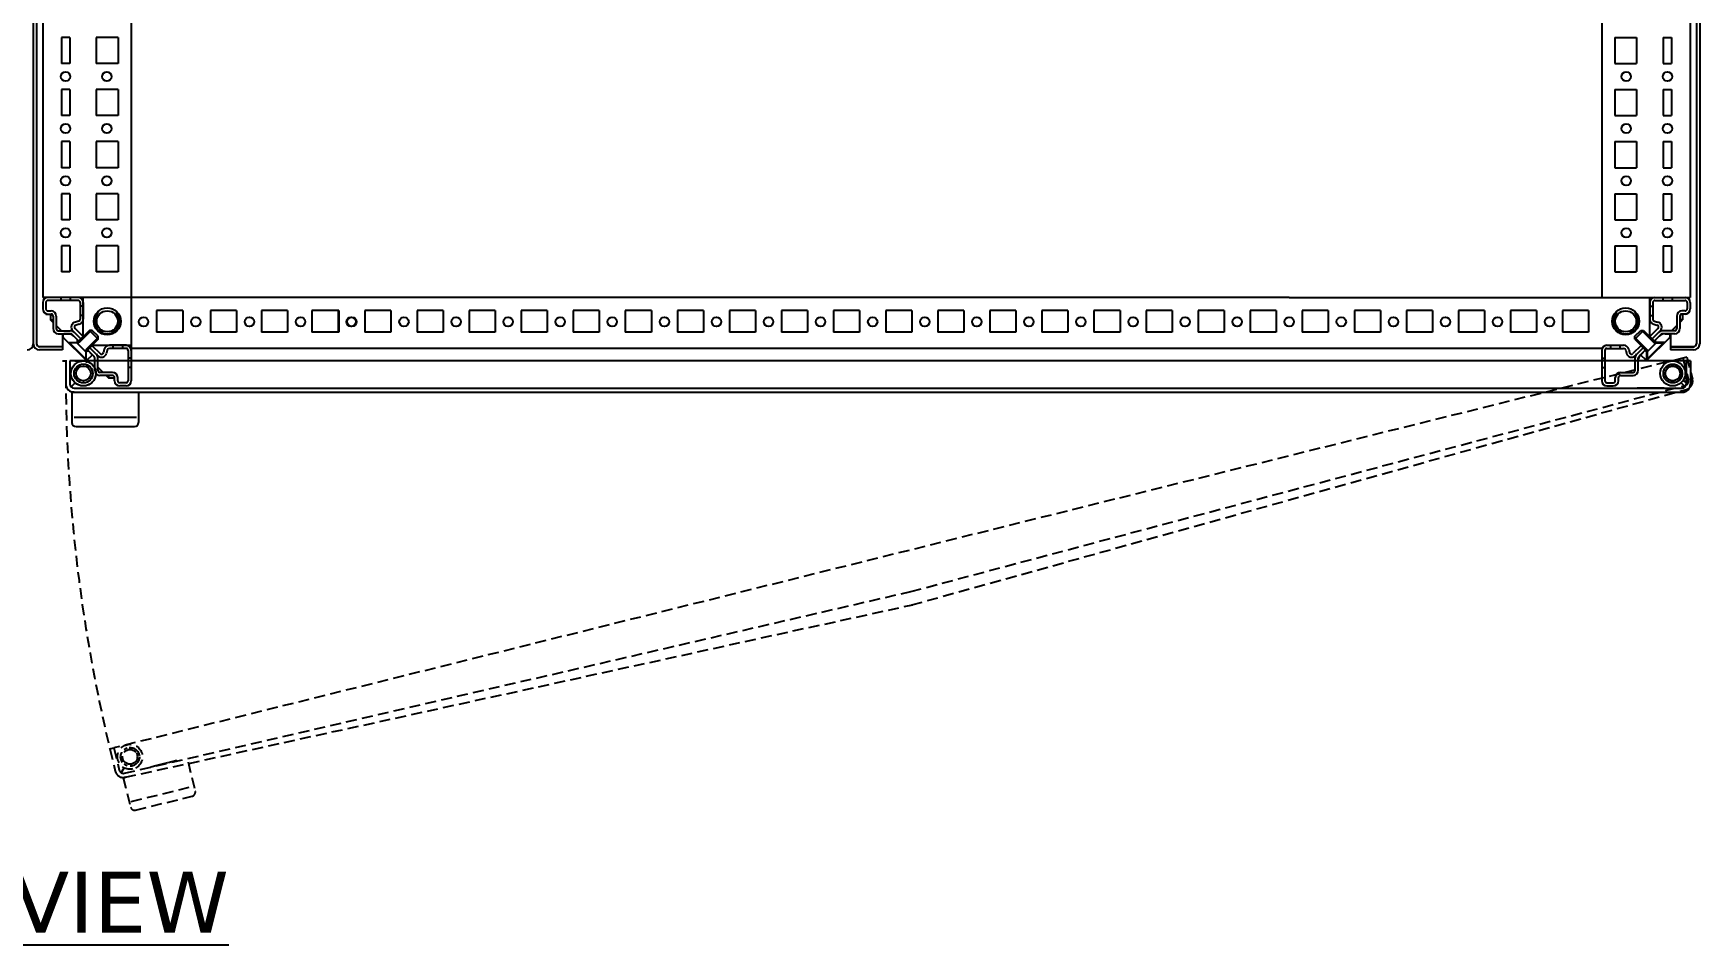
# Model space of a CAD drawing. Header units: inches. Extents: x 100535554 to 201081702, y 63708552 to 127420865.
# Drawn here: x 100540610.7 to 100540802.7, y 63710414.5 to 63710519.5 of the extents above; entities that cross this region are included whole.
import ezdxf

# ---------------------------------------------------------------- set-up
doc = ezdxf.new("R2010")
doc.units = ezdxf.units.IN
doc.header["$MEASUREMENT"] = 0
doc.linetypes.add('HIDDEN', pattern=[0.375, 0.25, -0.125])
doc.styles.add('Verdana$001H0', font='verdana.ttf')

msp = doc.modelspace()

# ---------------------------------------------------------------- linework, layer by layer
for p, q in [((100540610.735, 63710617.161), (100540610.735, 63710483.719)), ((100540610.735, 63710617.161), (100540610.735, 63710483.719)), ((100540611.095, 63710617.161), (100540611.095, 63710483.719)), ((100540802.375, 63710617.161), (100540802.375, 63710483.719)), ((100540802.735, 63710617.161), (100540802.735, 63710483.719)), ((100540611.815, 63710550.381), (100540611.815, 63710489.059)), ((100540622.015, 63710550.381), (100540622.015, 63710489.059)), ((100540791.455, 63710550.381), (100540791.455, 63710489.059)), ((100540801.655, 63710550.381), (100540801.655, 63710489.059)), ((100540613.975, 63710518.999), (100540613.975, 63710515.999)), ((100540614.935, 63710518.999), (100540613.975, 63710518.999)), ((100540614.935, 63710518.999), (100540614.935, 63710515.999)), ((100540617.995, 63710518.999), (100540617.995, 63710515.999)), ((100540620.515, 63710518.999), (100540617.995, 63710518.999)), ((100540620.515, 63710518.999), (100540620.515, 63710515.999)), ((100540792.955, 63710518.999), (100540792.955, 63710515.999)), ((100540792.955, 63710518.999), (100540795.475, 63710518.999)), ((100540795.475, 63710518.999), (100540795.475, 63710515.999)), ((100540798.535, 63710518.999), (100540798.535, 63710515.999)), ((100540798.535, 63710518.999), (100540799.495, 63710518.999)), ((100540799.495, 63710518.999), (100540799.495, 63710515.999)), ((100540614.935, 63710515.999), (100540613.975, 63710515.999)), ((100540620.515, 63710515.999), (100540617.995, 63710515.999)), ((100540792.955, 63710515.999), (100540795.475, 63710515.999)), ((100540798.535, 63710515.999), (100540799.495, 63710515.999)), ((100540613.975, 63710512.999), (100540613.975, 63710509.999)), ((100540614.935, 63710512.999), (100540613.975, 63710512.999)), ((100540614.935, 63710512.999), (100540614.935, 63710509.999)), ((100540617.995, 63710512.999), (100540617.995, 63710509.999)), ((100540620.515, 63710512.999), (100540617.995, 63710512.999)), ((100540620.515, 63710512.999), (100540620.515, 63710509.999)), ((100540792.955, 63710512.999), (100540792.955, 63710509.999)), ((100540792.955, 63710512.999), (100540795.475, 63710512.999)), ((100540795.475, 63710512.999), (100540795.475, 63710509.999)), ((100540798.535, 63710512.999), (100540798.535, 63710509.999)), ((100540798.535, 63710512.999), (100540799.495, 63710512.999)), ((100540799.495, 63710512.999), (100540799.495, 63710509.999)), ((100540614.935, 63710509.999), (100540613.975, 63710509.999)), ((100540620.515, 63710509.999), (100540617.995, 63710509.999)), ((100540792.955, 63710509.999), (100540795.475, 63710509.999)), ((100540798.535, 63710509.999), (100540799.495, 63710509.999)), ((100540613.975, 63710506.999), (100540613.975, 63710503.999)), ((100540614.935, 63710506.999), (100540613.975, 63710506.999)), ((100540614.935, 63710506.999), (100540614.935, 63710503.999)), ((100540617.995, 63710506.999), (100540617.995, 63710503.999)), ((100540620.515, 63710506.999), (100540617.995, 63710506.999)), ((100540620.515, 63710506.999), (100540620.515, 63710503.999)), ((100540792.955, 63710506.999), (100540792.955, 63710503.999)), ((100540792.955, 63710506.999), (100540795.475, 63710506.999)), ((100540795.475, 63710506.999), (100540795.475, 63710503.999)), ((100540798.535, 63710506.999), (100540798.535, 63710503.999)), ((100540798.535, 63710506.999), (100540799.495, 63710506.999)), ((100540799.495, 63710506.999), (100540799.495, 63710503.999)), ((100540614.935, 63710503.999), (100540613.975, 63710503.999)), ((100540620.515, 63710503.999), (100540617.995, 63710503.999)), ((100540792.955, 63710503.999), (100540795.475, 63710503.999)), ((100540798.535, 63710503.999), (100540799.495, 63710503.999)), ((100540613.975, 63710500.999), (100540613.975, 63710497.999)), ((100540614.935, 63710500.999), (100540613.975, 63710500.999)), ((100540614.935, 63710500.999), (100540614.935, 63710497.999)), ((100540620.515, 63710500.999), (100540617.995, 63710500.999)), ((100540617.995, 63710500.999), (100540617.995, 63710497.999)), ((100540620.515, 63710500.999), (100540620.515, 63710497.999)), ((100540792.955, 63710500.999), (100540795.475, 63710500.999)), ((100540792.955, 63710500.999), (100540792.955, 63710497.999)), ((100540795.475, 63710500.999), (100540795.475, 63710497.999)), ((100540798.535, 63710500.999), (100540798.535, 63710497.999)), ((100540798.535, 63710500.999), (100540799.495, 63710500.999)), ((100540799.495, 63710500.999), (100540799.495, 63710497.999)), ((100540614.935, 63710497.999), (100540613.975, 63710497.999)), ((100540620.515, 63710497.999), (100540617.995, 63710497.999)), ((100540792.955, 63710497.999), (100540795.475, 63710497.999)), ((100540798.535, 63710497.999), (100540799.495, 63710497.999)), ((100540613.975, 63710494.999), (100540613.975, 63710491.999)), ((100540614.935, 63710494.999), (100540613.975, 63710494.999)), ((100540614.935, 63710494.999), (100540614.935, 63710491.999)), ((100540617.995, 63710494.999), (100540617.995, 63710491.999)), ((100540620.515, 63710494.999), (100540617.995, 63710494.999)), ((100540620.515, 63710494.999), (100540620.515, 63710491.999)), ((100540792.955, 63710494.999), (100540792.955, 63710491.999)), ((100540792.955, 63710494.999), (100540795.475, 63710494.999)), ((100540795.475, 63710494.999), (100540795.475, 63710491.999)), ((100540798.535, 63710494.999), (100540798.535, 63710491.999)), ((100540798.535, 63710494.999), (100540799.495, 63710494.999)), ((100540799.495, 63710494.999), (100540799.495, 63710491.999)), ((100540614.935, 63710491.999), (100540613.975, 63710491.999)), ((100540620.515, 63710491.999), (100540617.995, 63710491.999)), ((100540792.955, 63710491.999), (100540795.475, 63710491.999)), ((100540798.535, 63710491.999), (100540799.495, 63710491.999)), ((100540622.015, 63710489.059), (100540611.815, 63710489.059)), ((100540615.895, 63710489.059), (100540611.815, 63710489.059)), ((100540611.815, 63710488.459), (100540611.815, 63710487.739)), ((100540612.175, 63710489.009), (100540612.175, 63710489.059)), ((100540612.175, 63710488.459), (100540612.175, 63710487.739)), ((100540615.895, 63710489.059), (100540612.415, 63710489.059)), ((100540615.895, 63710488.699), (100540612.415, 63710488.699)), ((100540613.915, 63710489.059), (100540613.915, 63710488.699)), ((100540614.995, 63710489.059), (100540614.995, 63710488.699)), ((100540616.135, 63710488.459), (100540616.135, 63710486.538)), ((100540616.495, 63710484.558), (100540616.495, 63710489.059)), ((100540616.495, 63710488.459), (100540616.495, 63710486.538)), ((100540622.015, 63710489.059), (100540622.015, 63710479.459)), ((100540658.735, 63710489.059), (100540622.015, 63710489.059)), ((100540755.445, 63710489.059), (100540658.735, 63710489.059)), ((100540755.445, 63710489.059), (100540791.455, 63710489.059)), ((100540791.455, 63710489.059), (100540801.655, 63710489.059)), ((100540796.975, 63710484.558), (100540796.975, 63710489.059)), ((100540796.975, 63710488.459), (100540796.975, 63710486.538)), ((100540797.335, 63710488.459), (100540797.335, 63710486.538)), ((100540797.575, 63710489.059), (100540801.655, 63710489.059)), ((100540797.575, 63710489.059), (100540801.055, 63710489.059)), ((100540797.575, 63710488.699), (100540801.055, 63710488.699)), ((100540798.475, 63710489.059), (100540798.475, 63710488.699)), ((100540799.555, 63710489.059), (100540799.555, 63710488.699)), ((100540801.295, 63710489.009), (100540801.295, 63710489.059)), ((100540801.295, 63710488.459), (100540801.295, 63710487.739)), ((100540801.655, 63710488.459), (100540801.655, 63710487.739)), ((100540612.175, 63710487.139), (100540612.175, 63710487.189)), ((100540612.175, 63710487.139), (100540612.775, 63710487.139)), ((100540612.415, 63710487.499), (100540612.775, 63710487.499)), ((100540612.415, 63710487.139), (100540612.775, 63710487.139)), ((100540612.72, 63710487.139), (100540612.72, 63710486.475)), ((100540613.015, 63710486.179), (100540612.72, 63710486.475)), ((100540612.72, 63710486.475), (100540613.015, 63710486.475)), ((100540613.015, 63710486.899), (100540613.015, 63710485.459)), ((100540613.015, 63710486.899), (100540613.015, 63710485.459)), ((100540613.375, 63710486.899), (100540613.375, 63710485.459)), ((100540616.495, 63710488.039), (100540616.135, 63710488.039)), ((100540616.495, 63710486.959), (100540616.135, 63710486.959)), ((100540627.945, 63710487.559), (100540624.945, 63710487.559)), ((100540624.945, 63710487.559), (100540624.945, 63710485.039)), ((100540627.945, 63710487.559), (100540627.945, 63710485.039)), ((100540634.133, 63710487.559), (100540631.133, 63710487.559)), ((100540631.133, 63710487.559), (100540631.133, 63710485.039)), ((100540634.133, 63710487.559), (100540634.133, 63710485.039)), ((100540640.025, 63710487.559), (100540637.025, 63710487.559)), ((100540637.025, 63710487.559), (100540637.025, 63710485.039)), ((100540640.025, 63710487.559), (100540640.025, 63710485.039)), ((100540645.843, 63710487.559), (100540642.843, 63710487.559)), ((100540642.843, 63710487.559), (100540642.843, 63710485.039)), ((100540645.945, 63710487.559), (100540642.945, 63710487.559)), ((100540645.843, 63710487.559), (100540645.843, 63710485.039)), ((100540645.945, 63710487.559), (100540645.945, 63710485.039)), ((100540651.945, 63710487.559), (100540648.945, 63710487.559)), ((100540648.945, 63710487.559), (100540648.945, 63710485.039)), ((100540651.945, 63710487.559), (100540651.945, 63710485.039)), ((100540654.945, 63710487.559), (100540654.945, 63710485.039)), ((100540657.945, 63710487.559), (100540654.945, 63710487.559)), ((100540657.945, 63710487.559), (100540657.945, 63710485.039)), ((100540660.945, 63710487.559), (100540660.945, 63710485.039)), ((100540663.945, 63710487.559), (100540660.945, 63710487.559)), ((100540663.945, 63710487.559), (100540663.945, 63710485.039)), ((100540669.945, 63710487.559), (100540666.945, 63710487.559)), ((100540666.945, 63710487.559), (100540666.945, 63710485.039)), ((100540669.945, 63710487.559), (100540669.945, 63710485.039)), ((100540672.945, 63710487.559), (100540672.945, 63710485.039)), ((100540675.945, 63710487.559), (100540672.945, 63710487.559)), ((100540675.945, 63710487.559), (100540675.945, 63710485.039)), ((100540678.945, 63710487.559), (100540678.945, 63710485.039)), ((100540681.945, 63710487.559), (100540678.945, 63710487.559)), ((100540681.945, 63710487.559), (100540681.945, 63710485.039)), ((100540684.945, 63710487.559), (100540684.945, 63710485.039)), ((100540687.945, 63710487.559), (100540684.945, 63710487.559)), ((100540687.945, 63710487.559), (100540687.945, 63710485.039)), ((100540693.945, 63710487.559), (100540690.945, 63710487.559)), ((100540690.945, 63710487.559), (100540690.945, 63710485.039)), ((100540693.945, 63710487.559), (100540693.945, 63710485.039)), ((100540696.945, 63710487.559), (100540696.945, 63710485.039)), ((100540699.945, 63710487.559), (100540696.945, 63710487.559)), ((100540699.945, 63710487.559), (100540699.945, 63710485.039)), ((100540702.945, 63710487.559), (100540702.945, 63710485.039)), ((100540705.945, 63710487.559), (100540702.945, 63710487.559)), ((100540705.945, 63710487.559), (100540705.945, 63710485.039)), ((100540708.945, 63710487.559), (100540708.945, 63710485.039)), ((100540711.945, 63710487.559), (100540708.945, 63710487.559)), ((100540711.945, 63710487.559), (100540711.945, 63710485.039)), ((100540717.945, 63710487.559), (100540714.945, 63710487.559)), ((100540714.945, 63710487.559), (100540714.945, 63710485.039)), ((100540717.945, 63710487.559), (100540717.945, 63710485.039)), ((100540720.945, 63710487.559), (100540720.945, 63710485.039)), ((100540723.945, 63710487.559), (100540720.945, 63710487.559)), ((100540723.945, 63710487.559), (100540723.945, 63710485.039)), ((100540726.945, 63710487.559), (100540726.945, 63710485.039)), ((100540729.945, 63710487.559), (100540726.945, 63710487.559)), ((100540729.945, 63710487.559), (100540729.945, 63710485.039)), ((100540732.945, 63710487.559), (100540732.945, 63710485.039)), ((100540735.945, 63710487.559), (100540732.945, 63710487.559)), ((100540735.945, 63710487.559), (100540735.945, 63710485.039)), ((100540741.945, 63710487.559), (100540738.945, 63710487.559)), ((100540738.945, 63710487.559), (100540738.945, 63710485.039)), ((100540741.945, 63710487.559), (100540741.945, 63710485.039)), ((100540744.945, 63710487.559), (100540744.945, 63710485.039)), ((100540747.945, 63710487.559), (100540744.945, 63710487.559)), ((100540747.945, 63710487.559), (100540747.945, 63710485.039)), ((100540750.945, 63710487.559), (100540750.945, 63710485.039)), ((100540753.945, 63710487.559), (100540750.945, 63710487.559)), ((100540753.945, 63710487.559), (100540753.945, 63710485.039)), ((100540756.945, 63710487.559), (100540756.945, 63710485.039)), ((100540759.945, 63710487.559), (100540756.945, 63710487.559)), ((100540759.945, 63710487.559), (100540759.945, 63710485.039)), ((100540765.945, 63710487.559), (100540762.945, 63710487.559)), ((100540762.945, 63710487.559), (100540762.945, 63710485.039)), ((100540765.945, 63710487.559), (100540765.945, 63710485.039)), ((100540768.945, 63710487.559), (100540768.945, 63710485.039)), ((100540771.945, 63710487.559), (100540768.945, 63710487.559)), ((100540771.945, 63710487.559), (100540771.945, 63710485.039)), ((100540777.945, 63710487.559), (100540774.945, 63710487.559)), ((100540774.945, 63710487.559), (100540774.945, 63710485.039)), ((100540777.945, 63710487.559), (100540777.945, 63710485.039)), ((100540783.945, 63710487.559), (100540780.945, 63710487.559)), ((100540780.945, 63710487.559), (100540780.945, 63710485.039)), ((100540783.945, 63710487.559), (100540783.945, 63710485.039)), ((100540789.945, 63710487.559), (100540786.945, 63710487.559)), ((100540786.945, 63710487.559), (100540786.945, 63710485.039)), ((100540789.945, 63710487.559), (100540789.945, 63710485.039)), ((100540796.975, 63710488.039), (100540797.335, 63710488.039)), ((100540796.975, 63710486.959), (100540797.335, 63710486.959)), ((100540800.095, 63710486.899), (100540800.095, 63710485.459)), ((100540800.455, 63710486.899), (100540800.455, 63710485.459)), ((100540800.455, 63710486.899), (100540800.455, 63710485.459)), ((100540800.455, 63710486.179), (100540800.751, 63710486.475)), ((100540800.751, 63710486.475), (100540800.455, 63710486.475)), ((100540801.055, 63710487.499), (100540800.695, 63710487.499)), ((100540801.295, 63710487.139), (100540800.695, 63710487.139)), ((100540801.055, 63710487.139), (100540800.695, 63710487.139)), ((100540800.751, 63710487.139), (100540800.751, 63710486.475)), ((100540801.295, 63710487.139), (100540801.295, 63710487.189)), ((100540613.375, 63710485.819), (100540613.975, 63710485.219)), ((100540613.615, 63710485.219), (100540614.978, 63710485.219)), ((100540613.615, 63710484.859), (100540615.009, 63710484.859)), ((100540613.615, 63710484.859), (100540615.028, 63710484.859)), ((100540614.095, 63710484.859), (100540614.095, 63710482.999)), ((100540614.259, 63710484.851), (100540614.178, 63710484.77)), ((100540614.73, 63710484.859), (100540614.259, 63710484.851)), ((100540615.198, 63710484.789), (100540615.962, 63710484.025)), ((100540615.287, 63710485.209), (100540616.217, 63710484.279)), ((100540615.409, 63710484.578), (100540615.962, 63710484.025)), ((100540615.417, 63710484.57), (100540615.962, 63710484.025)), ((100540615.541, 63710485.464), (100540616.471, 63710484.534)), ((100540615.949, 63710486.304), (100540615.576, 63710486.218)), ((100540616.03, 63710485.954), (100540615.657, 63710485.867)), ((100540617.193, 63710485.255), (100540615.75, 63710483.812)), ((100540617.403, 63710485.255), (100540615.961, 63710483.812)), ((100540618.211, 63710484.237), (100540617.193, 63710485.255)), ((100540617.532, 63710485.255), (100540617.193, 63710485.255)), ((100540618.211, 63710484.576), (100540617.532, 63710485.255)), ((100540618.211, 63710484.237), (100540618.211, 63710484.576)), ((100540627.945, 63710485.039), (100540624.945, 63710485.039)), ((100540634.133, 63710485.039), (100540631.133, 63710485.039)), ((100540640.025, 63710485.039), (100540637.025, 63710485.039)), ((100540645.843, 63710485.039), (100540642.843, 63710485.039)), ((100540645.945, 63710485.039), (100540642.945, 63710485.039)), ((100540651.945, 63710485.039), (100540648.945, 63710485.039)), ((100540657.945, 63710485.039), (100540654.945, 63710485.039)), ((100540663.945, 63710485.039), (100540660.945, 63710485.039)), ((100540669.945, 63710485.039), (100540666.945, 63710485.039)), ((100540675.945, 63710485.039), (100540672.945, 63710485.039)), ((100540681.945, 63710485.039), (100540678.945, 63710485.039)), ((100540687.945, 63710485.039), (100540684.945, 63710485.039)), ((100540693.945, 63710485.039), (100540690.945, 63710485.039)), ((100540699.945, 63710485.039), (100540696.945, 63710485.039)), ((100540705.945, 63710485.039), (100540702.945, 63710485.039)), ((100540711.945, 63710485.039), (100540708.945, 63710485.039)), ((100540717.945, 63710485.039), (100540714.945, 63710485.039)), ((100540723.945, 63710485.039), (100540720.945, 63710485.039)), ((100540729.945, 63710485.039), (100540726.945, 63710485.039)), ((100540735.945, 63710485.039), (100540732.945, 63710485.039)), ((100540741.945, 63710485.039), (100540738.945, 63710485.039)), ((100540747.945, 63710485.039), (100540744.945, 63710485.039)), ((100540753.945, 63710485.039), (100540750.945, 63710485.039)), ((100540759.945, 63710485.039), (100540756.945, 63710485.039)), ((100540765.945, 63710485.039), (100540762.945, 63710485.039)), ((100540771.945, 63710485.039), (100540768.945, 63710485.039)), ((100540777.945, 63710485.039), (100540774.945, 63710485.039)), ((100540783.945, 63710485.039), (100540780.945, 63710485.039)), ((100540789.945, 63710485.039), (100540786.945, 63710485.039)), ((100540795.26, 63710484.576), (100540795.939, 63710485.255)), ((100540795.26, 63710484.237), (100540796.278, 63710485.255)), ((100540795.26, 63710484.237), (100540795.26, 63710484.576)), ((100540795.939, 63710485.255), (100540796.278, 63710485.255)), ((100540796.068, 63710485.255), (100540797.51, 63710483.812)), ((100540796.278, 63710485.255), (100540797.721, 63710483.812)), ((100540797.93, 63710485.464), (100540796.999, 63710484.534)), ((100540798.184, 63710485.209), (100540797.254, 63710484.279)), ((100540797.441, 63710485.954), (100540797.814, 63710485.867)), ((100540798.273, 63710484.789), (100540797.509, 63710484.025)), ((100540798.062, 63710484.578), (100540797.509, 63710484.025)), ((100540798.054, 63710484.57), (100540797.509, 63710484.025)), ((100540797.521, 63710486.304), (100540797.895, 63710486.218)), ((100540799.855, 63710484.859), (100540798.443, 63710484.859)), ((100540799.855, 63710484.859), (100540798.462, 63710484.859)), ((100540799.855, 63710485.219), (100540798.493, 63710485.219)), ((100540798.741, 63710484.859), (100540799.212, 63710484.851)), ((100540799.212, 63710484.851), (100540799.293, 63710484.77)), ((100540799.375, 63710484.859), (100540799.375, 63710482.999)), ((100540800.095, 63710485.819), (100540799.495, 63710485.219)), ((100540614.095, 63710483.359), (100540611.455, 63710483.359)), ((100540614.095, 63710482.999), (100540611.455, 63710482.999)), ((100540614.188, 63710484.441), (100540616.864, 63710481.765)), ((100540614.774, 63710483.855), (100540615.708, 63710483.855)), ((100540616.768, 63710481.946), (100540614.902, 63710483.812)), ((100540615.75, 63710483.812), (100540614.902, 63710483.812)), ((100540615.835, 63710483.982), (100540615.708, 63710483.855)), ((100540615.708, 63710483.855), (100540615.75, 63710483.812)), ((100540615.961, 63710483.812), (100540615.75, 63710483.812)), ((100540616.768, 63710482.794), (100540615.75, 63710483.812)), ((100540615.835, 63710483.982), (100540615.835, 63710484.152)), ((100540615.835, 63710483.982), (100540615.878, 63710483.94)), ((100540618.211, 63710484.447), (100540616.768, 63710483.005)), ((100540618.211, 63710484.237), (100540616.768, 63710482.794)), ((100540616.768, 63710483.005), (100540616.768, 63710482.794)), ((100540616.768, 63710482.794), (100540616.811, 63710482.752)), ((100540616.768, 63710482.794), (100540616.768, 63710481.946)), ((100540616.938, 63710482.879), (100540616.811, 63710482.752)), ((100540616.811, 63710481.818), (100540616.811, 63710482.752)), ((100540616.896, 63710482.921), (100540616.938, 63710482.879)), ((100540616.938, 63710482.879), (100540617.108, 63710482.879)), ((100540616.981, 63710483.006), (100540617.745, 63710482.242)), ((100540616.981, 63710483.006), (100540617.543, 63710482.444)), ((100540616.981, 63710483.006), (100540617.534, 63710482.453)), ((100540617.235, 63710483.261), (100540618.165, 63710482.331)), ((100540617.49, 63710483.515), (100540618.42, 63710482.585)), ((100540617.514, 63710483.539), (100540622.015, 63710483.539)), ((100540618.91, 63710483.074), (100540618.824, 63710482.701)), ((100540619.261, 63710482.993), (100540619.174, 63710482.62)), ((100540621.415, 63710483.539), (100540619.494, 63710483.539)), ((100540621.415, 63710483.179), (100540619.494, 63710483.179)), ((100540619.915, 63710483.539), (100540619.915, 63710483.179)), ((100540620.995, 63710483.539), (100540620.995, 63710483.179)), ((100540621.655, 63710482.939), (100540621.655, 63710479.459)), ((100540658.735, 63710483.171), (100540622.015, 63710483.171)), ((100540622.015, 63710482.939), (100540622.015, 63710479.459)), ((100540622.015, 63710482.939), (100540622.015, 63710479.459)), ((100540791.455, 63710483.171), (100540658.735, 63710483.171)), ((100540791.455, 63710482.939), (100540791.455, 63710479.459)), ((100540791.815, 63710482.939), (100540791.815, 63710479.459)), ((100540792.055, 63710483.539), (100540793.977, 63710483.539)), ((100540792.055, 63710483.179), (100540793.977, 63710483.179)), ((100540792.475, 63710483.539), (100540792.475, 63710483.179)), ((100540793.555, 63710483.539), (100540793.555, 63710483.179)), ((100540794.21, 63710482.993), (100540794.297, 63710482.62)), ((100540794.561, 63710483.074), (100540794.647, 63710482.701)), ((100540795.981, 63710483.515), (100540795.051, 63710482.585)), ((100540795.26, 63710484.447), (100540796.702, 63710483.005)), ((100540795.26, 63710484.237), (100540796.702, 63710482.794)), ((100540796.236, 63710483.261), (100540795.306, 63710482.331)), ((100540796.49, 63710483.006), (100540795.726, 63710482.242)), ((100540796.49, 63710483.006), (100540795.928, 63710482.444)), ((100540796.49, 63710483.006), (100540795.937, 63710482.453)), ((100540796.533, 63710482.879), (100540796.363, 63710482.879)), ((100540796.575, 63710482.921), (100540796.533, 63710482.879)), ((100540796.533, 63710482.879), (100540796.66, 63710482.752)), ((100540799.283, 63710484.441), (100540796.607, 63710481.765)), ((100540796.702, 63710482.794), (100540796.66, 63710482.752)), ((100540796.66, 63710481.818), (100540796.66, 63710482.752)), ((100540796.702, 63710481.946), (100540798.569, 63710483.812)), ((100540796.702, 63710482.794), (100540797.721, 63710483.812)), ((100540796.702, 63710483.005), (100540796.702, 63710482.794)), ((100540796.702, 63710482.794), (100540796.702, 63710481.946)), ((100540797.51, 63710483.812), (100540797.721, 63710483.812)), ((100540797.636, 63710483.982), (100540797.593, 63710483.94)), ((100540797.636, 63710483.982), (100540797.636, 63710484.152)), ((100540797.636, 63710483.982), (100540797.763, 63710483.855)), ((100540797.763, 63710483.855), (100540797.721, 63710483.812)), ((100540797.721, 63710483.812), (100540798.569, 63710483.812)), ((100540798.697, 63710483.855), (100540797.763, 63710483.855)), ((100540799.375, 63710483.359), (100540802.015, 63710483.359)), ((100540802.015, 63710483.359), (100540799.375, 63710483.359)), ((100540802.015, 63710482.999), (100540799.375, 63710482.999)), ((100540614.113, 63710481.731), (100540614.593, 63710481.731)), ((100540614.466, 63710481.731), (100540614.466, 63710479.091)), ((100540614.946, 63710481.731), (100540614.946, 63710479.091)), ((100540801.196, 63710481.731), (100540614.946, 63710481.731)), ((100540615.526, 63710481.731), (100540616.006, 63710481.731)), ((100540616.513, 63710481.698), (100540616.513, 63710481.731)), ((100540616.864, 63710481.765), (100540617.543, 63710482.444)), ((100540617.815, 63710480.659), (100540617.815, 63710482.072)), ((100540617.815, 63710480.659), (100540617.815, 63710482.053)), ((100540618.175, 63710480.659), (100540618.175, 63710482.072)), ((100540618.775, 63710480.419), (100540618.175, 63710481.019)), ((100540622.015, 63710482.039), (100540621.655, 63710482.039)), ((100540622.015, 63710480.959), (100540621.655, 63710480.959)), ((100540791.455, 63710482.039), (100540791.815, 63710482.039)), ((100540791.455, 63710480.959), (100540791.815, 63710480.959)), ((100540795.295, 63710480.659), (100540795.295, 63710482.072)), ((100540795.655, 63710480.659), (100540795.655, 63710482.072)), ((100540795.655, 63710480.659), (100540795.655, 63710482.053)), ((100540796.607, 63710481.765), (100540795.928, 63710482.444)), ((100540799.276, 63710481.698), (100540799.276, 63710481.731)), ((100540801.196, 63710481.731), (100540801.196, 63710479.091)), ((100540801.676, 63710481.731), (100540801.196, 63710481.731)), ((100540801.676, 63710481.731), (100540801.676, 63710479.091)), ((100540615.087, 63710478.752), (100540615.541, 63710479.206)), ((100540619.855, 63710480.419), (100540618.415, 63710480.419)), ((100540619.855, 63710480.059), (100540618.415, 63710480.059)), ((100540619.855, 63710480.059), (100540618.415, 63710480.059)), ((100540619.135, 63710480.059), (100540619.431, 63710479.764)), ((100540619.431, 63710479.764), (100540619.431, 63710480.059)), ((100540620.095, 63710479.764), (100540619.431, 63710479.764)), ((100540620.095, 63710479.459), (100540620.095, 63710479.819)), ((100540620.455, 63710479.459), (100540620.455, 63710479.819)), ((100540621.415, 63710479.219), (100540620.695, 63710479.219)), ((100540621.415, 63710478.859), (100540620.695, 63710478.859)), ((100540792.055, 63710479.219), (100540792.775, 63710479.219)), ((100540792.055, 63710478.859), (100540792.775, 63710478.859)), ((100540793.015, 63710479.459), (100540793.015, 63710479.819)), ((100540793.375, 63710479.459), (100540793.375, 63710479.819)), ((100540793.615, 63710480.419), (100540795.055, 63710480.419)), ((100540793.615, 63710480.059), (100540795.055, 63710480.059)), ((100540793.615, 63710480.059), (100540795.055, 63710480.059)), ((100540801.055, 63710478.752), (100540800.601, 63710479.206)), ((100540615.187, 63710478.131), (100540615.187, 63710474.651)), ((100540615.427, 63710478.131), (100540615.187, 63710478.131)), ((100540615.426, 63710478.611), (100540707.364, 63710478.611)), ((100540615.426, 63710478.131), (100540707.364, 63710478.131)), ((100540618.558, 63710478.611), (100540619.331, 63710478.611)), ((100540619.331, 63710478.611), (100540621.666, 63710478.611)), ((100540620.641, 63710478.611), (100540621.666, 63710478.611)), ((100540622.867, 63710478.131), (100540622.867, 63710474.651)), ((100540707.364, 63710478.611), (100540800.716, 63710478.611)), ((100540707.364, 63710478.131), (100540800.716, 63710478.131)), ((100540797.871, 63710478.611), (100540795.535, 63710478.611)), ((100540796.56, 63710478.611), (100540795.535, 63710478.611)), ((100540798.643, 63710478.611), (100540797.871, 63710478.611)), ((100540615.427, 63710475.251), (100540622.627, 63710475.251)), ((100540615.667, 63710474.171), (100540622.387, 63710474.171))]:
    msp.add_line(p, q)
at = {"linetype": 'HIDDEN', "ltscale": 5}
for p, q in [((100540616.839, 63710481.571), (100540616.847, 63710481.603)), ((100540800.806, 63710482.063), (100540620.011, 63710437.145)), ((100540798.95, 63710481.571), (100540798.942, 63710481.603)), ((100540801.272, 63710482.178), (100540800.806, 63710482.063)), ((100540800.806, 63710482.063), (100540801.438, 63710479.5)), ((100540801.272, 63710482.178), (100540801.904, 63710479.615)), ((100540711.844, 63710455.162), (100540801.087, 63710478.919)), ((100540801.383, 63710479.137), (100540800.833, 63710479.469)), ((100540711.959, 63710453.619), (100540801.202, 63710478.453)), ((100540621.224, 63710434.23), (100540711.844, 63710455.162)), ((100540621.339, 63710433.764), (100540712.073, 63710453.644)), ((100540619.545, 63710437.03), (100540620.011, 63710437.145)), ((100540619.545, 63710437.03), (100540620.177, 63710434.466)), ((100540620.011, 63710437.145), (100540620.643, 63710434.581)), ((100540620.861, 63710434.285), (100540621.194, 63710434.835)), ((100540624.265, 63710434.98), (100540625.016, 63710435.165)), ((100540625.016, 63710435.165), (100540627.283, 63710435.724)), ((100540626.288, 63710435.478), (100540627.283, 63710435.724)), ((100540628.561, 63710435.546), (100540629.394, 63710432.167)), ((100540621.338, 63710433.765), (100540621.105, 63710433.708)), ((100540621.105, 63710433.708), (100540621.937, 63710430.329)), ((100540622.027, 63710430.969), (100540629.018, 63710432.692)), ((100540622.518, 63710429.978), (100540629.043, 63710431.586))]:
    msp.add_line(p, q, dxfattribs=at)
for centre, radius in [((100540614.455, 63710514.499), 0.54), ((100540619.204, 63710514.499), 0.54), ((100540794.267, 63710514.499), 0.54), ((100540799.015, 63710514.499), 0.54), ((100540614.455, 63710508.499), 0.54), ((100540619.204, 63710508.499), 0.54), ((100540794.267, 63710508.499), 0.54), ((100540799.015, 63710508.499), 0.54), ((100540614.455, 63710502.499), 0.54), ((100540619.204, 63710502.499), 0.54), ((100540794.267, 63710502.499), 0.54), ((100540799.015, 63710502.499), 0.54), ((100540614.455, 63710496.499), 0.54), ((100540619.204, 63710496.499), 0.54), ((100540794.267, 63710496.499), 0.54), ((100540799.015, 63710496.499), 0.54), ((100540619.255, 63710486.299), 1.56), ((100540619.255, 63710486.299), 1.212), ((100540623.445, 63710486.248), 0.54), ((100540629.445, 63710486.248), 0.54), ((100540635.633, 63710486.248), 0.54), ((100540641.525, 63710486.248), 0.54), ((100540647.343, 63710486.248), 0.54), ((100540647.445, 63710486.248), 0.54), ((100540653.445, 63710486.248), 0.54), ((100540659.445, 63710486.248), 0.54), ((100540665.445, 63710486.248), 0.54), ((100540671.445, 63710486.248), 0.54), ((100540677.445, 63710486.248), 0.54), ((100540683.445, 63710486.248), 0.54), ((100540689.445, 63710486.248), 0.54), ((100540695.445, 63710486.248), 0.54), ((100540701.445, 63710486.248), 0.54), ((100540707.445, 63710486.248), 0.54), ((100540713.445, 63710486.248), 0.54), ((100540719.445, 63710486.248), 0.54), ((100540725.445, 63710486.248), 0.54), ((100540731.445, 63710486.248), 0.54), ((100540737.445, 63710486.248), 0.54), ((100540743.445, 63710486.248), 0.54), ((100540749.445, 63710486.248), 0.54), ((100540755.445, 63710486.248), 0.54), ((100540761.445, 63710486.248), 0.54), ((100540767.445, 63710486.248), 0.54), ((100540773.445, 63710486.248), 0.54), ((100540779.445, 63710486.248), 0.54), ((100540785.445, 63710486.248), 0.54), ((100540794.215, 63710486.299), 1.56), ((100540794.215, 63710486.299), 1.212), ((100540616.512, 63710480.286), 1.08), ((100540616.506, 63710480.291), 0.852), ((100540799.63, 63710480.286), 1.08), ((100540799.636, 63710480.291), 0.852)]:
    msp.add_circle(centre, radius)
for centre, radius in [((100540799.631, 63710480.284), 1.08), ((100540799.636, 63710480.291), 0.852), ((100540621.878, 63710436.116), 1.08), ((100540621.871, 63710436.12), 0.852)]:
    msp.add_circle(centre, radius, dxfattribs=at)
for centre, radius, start, end in [((100540612.415, 63710488.459), 0.6, 90, 180), ((100540611.105, 63710488.339), 1.201, 32.34501, 36.88402), ((100540612.415, 63710488.459), 0.24, 90, 180), ((100540615.895, 63710488.459), 0.6, 0, 90), ((100540615.895, 63710488.459), 0.24, 0, 90), ((100540797.575, 63710488.459), 0.6, 90, 180), ((100540797.575, 63710488.459), 0.24, 90, 180), ((100540801.055, 63710488.459), 0.6, 0, 90), ((100540801.055, 63710488.459), 0.24, 0, 90), ((100540802.366, 63710488.339), 1.201, 143.11598, 147.65499), ((100540612.415, 63710487.739), 0.6, 180, 270), ((100540612.415, 63710487.739), 0.24, 180, 270), ((100540612.775, 63710486.899), 0.6, 0, 90), ((100540612.775, 63710486.899), 0.24, 0, 90), ((100540612.775, 63710486.899), 0.24, 0, 90), ((100540615.895, 63710486.538), 0.24, 283, 0), ((100540615.895, 63710486.538), 0.6, 283, 0), ((100540619.255, 63710486.299), 1.44, 135, 45), ((100540794.215, 63710486.299), 1.44, 135, 45), ((100540797.575, 63710486.538), 0.6, 180, 257), ((100540797.575, 63710486.538), 0.24, 180, 257), ((100540800.695, 63710486.899), 0.6, 90, 180), ((100540800.695, 63710486.899), 0.24, 90, 180), ((100540800.695, 63710486.899), 0.24, 90, 180), ((100540801.055, 63710487.739), 0.6, 270, 0), ((100540801.055, 63710487.739), 0.24, 270, 0), ((100540613.615, 63710485.459), 0.6, 180, 270), ((100540613.615, 63710485.459), 0.6, 180, 270), ((100540613.615, 63710485.459), 0.24, 180, 270), ((100540614.358, 63710484.611), 0.24, 131.63775, 225), ((100540614.73, 63710483.899), 0.96, 45, 90), ((100540614.978, 63710484.499), 0.72, 45, 90), ((100540615.028, 63710484.619), 0.24, 45, 90), ((100540615.711, 63710485.634), 0.6, 103, 225), ((100540615.711, 63710485.634), 0.24, 103, 225), ((100540797.76, 63710485.634), 0.24, 315, 77), ((100540797.76, 63710485.634), 0.6, 315, 77), ((100540798.493, 63710484.499), 0.72, 90, 135), ((100540798.741, 63710483.899), 0.96, 90, 135), ((100540798.443, 63710484.619), 0.24, 90, 135), ((100540799.113, 63710484.611), 0.24, 315, 48.36225), ((100540799.855, 63710485.459), 0.24, 270, 0), ((100540799.855, 63710485.459), 0.6, 270, 0), ((100540799.855, 63710485.459), 0.6, 270, 0), ((100540610.015, 63710483.719), 0.72, 270, 0), ((100540611.455, 63710483.719), 0.72, 180, 270), ((100540611.455, 63710483.719), 0.36, 180, 270), ((100540618.59, 63710482.755), 0.6, 225, 347), ((100540618.59, 63710482.755), 0.24, 225, 347), ((100540619.494, 63710482.939), 0.6, 90, 167), ((100540619.494, 63710482.939), 0.24, 90, 167), ((100540621.415, 63710482.939), 0.6, 0, 90), ((100540621.415, 63710482.939), 0.24, 0, 90), ((100540792.055, 63710482.939), 0.6, 90, 180), ((100540792.055, 63710482.939), 0.24, 90, 180), ((100540793.977, 63710482.939), 0.6, 13, 90), ((100540793.977, 63710482.939), 0.24, 13, 90), ((100540794.881, 63710482.755), 0.6, 193, 315), ((100540794.881, 63710482.755), 0.24, 193, 315), ((100540802.015, 63710483.719), 0.36, 270, 0), ((100540802.015, 63710483.719), 0.72, 270, 0), ((100540616.506, 63710480.291), 1.44, 270.03322, 270), ((100540617.575, 63710482.072), 0.24, 0, 45), ((100540618.415, 63710480.659), 0.6, 180, 270), ((100540618.415, 63710480.659), 0.6, 180, 270), ((100540617.575, 63710482.072), 0.6, 0, 45), ((100540618.415, 63710480.659), 0.24, 180, 270), ((100540795.055, 63710480.659), 0.6, 270, 0), ((100540795.055, 63710480.659), 0.6, 270, 0), ((100540795.055, 63710480.659), 0.24, 270, 0), ((100540795.895, 63710482.072), 0.6, 135, 180), ((100540796.607, 63710481.765), 0.96, 135, 180), ((100540795.895, 63710482.072), 0.24, 135, 180), ((100540799.636, 63710480.291), 1.44, 270, 269.99146), ((100540615.426, 63710479.091), 0.96, 180, 270), ((100540615.426, 63710479.091), 0.48, 180, 270), ((100540619.855, 63710479.819), 0.6, 0, 90), ((100540619.855, 63710479.819), 0.24, 0, 90), ((100540619.855, 63710479.819), 0.24, 0, 90), ((100540620.695, 63710479.459), 0.6, 180, 270), ((100540620.695, 63710479.459), 0.24, 180, 270), ((100540621.415, 63710479.459), 0.24, 270, 0), ((100540621.415, 63710479.459), 0.6, 270, 0), ((100540792.055, 63710479.459), 0.6, 180, 270), ((100540792.055, 63710479.459), 0.24, 180, 270), ((100540792.775, 63710479.459), 0.6, 270, 0), ((100540792.775, 63710479.459), 0.24, 270, 0), ((100540793.615, 63710479.819), 0.6, 90, 180), ((100540793.615, 63710479.819), 0.24, 90, 180), ((100540793.615, 63710479.819), 0.24, 90, 180), ((100540800.716, 63710479.091), 0.48, 270, 0), ((100540800.716, 63710479.091), 0.96, 270, 0), ((100540615.667, 63710474.651), 0.48, 180, 270), ((100540622.387, 63710474.651), 0.48, 270, 0)]:
    msp.add_arc(centre, radius, start, end)
for centre, radius, start, end in [((100540801.054, 63710480.287), 186.587, 179.55821, 193.40638), ((100540616.506, 63710480.291), 1.44, 256.15998, 256.15143), ((100540800.972, 63710479.385), 0.48, 283.84857, 13.84857), ((100540800.972, 63710479.385), 0.96, 283.84857, 13.84857), ((100540621.871, 63710436.12), 1.44, 283.88178, 283.84857), ((100540621.109, 63710434.696), 0.48, 193.84857, 283.84857), ((100540621.109, 63710434.696), 0.96, 193.84857, 283.84857), ((100540628.928, 63710432.052), 0.48, 283.84857, 13.84857), ((100540622.404, 63710430.444), 0.48, 193.84857, 283.84857)]:
    msp.add_arc(centre, radius, start, end, dxfattribs=at)

# ---------------------------------------------------------------- texts
at = {"color": 7, "insert": (100540547.075, 63710422.877), "char_height": 7, "attachment_point": 1, "style": 'Verdana$001H0'}
msp.add_mtext_dynamic_manual_height_columns('\\pi38.96,t87.96,178.96;{\\LTOP VIEW}', width=126.43187, gutter_width=1, heights=[0], dxfattribs=at)

doc.saveas('drawing.dxf')
